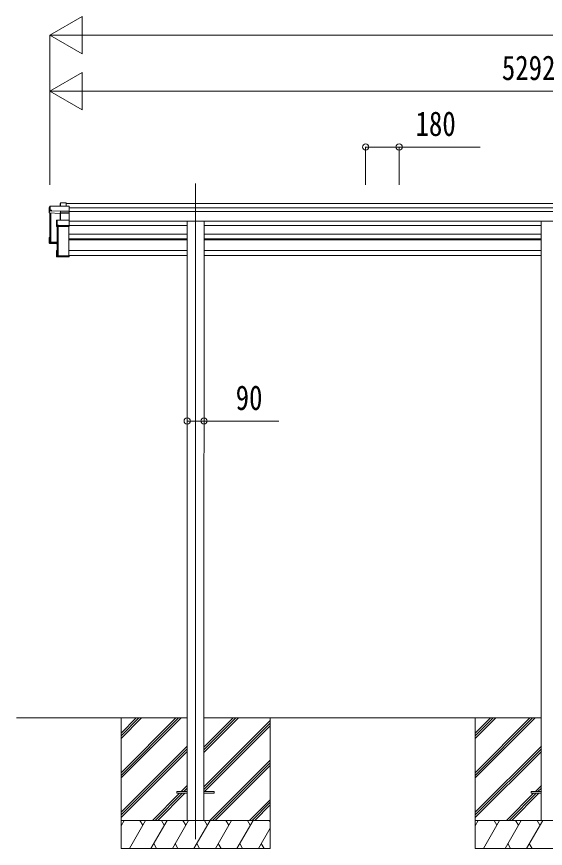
# Model space of a CAD drawing. Units: millimetres, scale not verified. Extents: x -16820 to 16820, y -11880 to 11880.
# Drawn here: x -4615 to -1778, y -8600 to -4136 of the extents above; entities that cross this region are included whole.
import ezdxf
from ezdxf.enums import TextEntityAlignment as Align

# ---------------------------------------------------------------- set-up
doc = ezdxf.new("R2010")
doc.units = ezdxf.units.MM
doc.header["$LTSCALE"] = 40
for name, color, linetype, lineweight in [('0-3_YKK_12', 40, 'Continuous', 18), ('0-4_YKK_13', 120, 'Continuous', 18), ('0-5_YKK_A1', 120, 'Continuous', 18), ('0-6_YKK_D', 200, 'Continuous', 18)]:
    doc.layers.add(name, color=color, linetype=linetype, lineweight=lineweight)
doc.styles.add('ＭＳ ゴシック', font='')
doc.styles.get('ＭＳ ゴシック').set_extended_font_data('MS Gothic')

msp = doc.modelspace()

# ---------------------------------------------------------------- linework, layer by layer
at = {"layer": '0-3_YKK_12'}
for p, q in [((-3654.9, -5030.78), (-3654.9, -5487.57)), ((-3654.9, -5487.57), (-3654.9, -8549.62))]:
    msp.add_line(p, q, dxfattribs=at)
at = {"layer": '0-4_YKK_13'}
for p, q in [((-4440.94, -5189.4), (-4440.94, -5160.76)), ((-4436.46, -5152.98), (-4440.88, -5160.52)), ((-4436.53, -5175.11), (-4436.99, -5175.9)), ((-4436.99, -5178.9), (-4436.99, -5175.9)), ((-4334.16, -5152.73), (-4436.03, -5152.73)), ((-4436.03, -5153.18), (-4436.03, -5152.73)), ((-4436.03, -5153.18), (-4334, -5153.18)), ((-4436.03, -5175.06), (-4436.03, -5153.18)), ((-4428.5, -5177.48), (-4428.5, -5178.02)), ((-4380.49, -5179.56), (-4428.5, -5177.48)), ((-4381.81, -5138.41), (-4380.06, -5135.42)), ((-4381.81, -5152.73), (-4381.81, -5138.41)), ((-4380, -5135.17), (-4381.75, -5138.17)), ((-4380.06, -5135.42), (-4380.06, -5152.73)), ((-4350, -5134.93), (-4379.56, -5134.93)), ((-4379.56, -5135.37), (-4379.56, -5134.93)), ((-4349, -5135.98), (-4349.86, -5135.04)), ((-4349.86, -5152.73), (-4349.86, -5135.04)), ((-4349, -5152.73), (-4349, -5135.98)), ((-4334, -5153.18), (-4334, -5179.56)), ((-4333.86, -5152.84), (-4333, -5153.78)), ((-4333, -5179.2), (-4333, -5153.78)), ((-4436.99, -5178.9), (-4440.94, -5189.4)), ((-4381.9, -5191.97), (-4440.94, -5189.4)), ((-4428.5, -5178.02), (-4380.5, -5180.11)), ((-4381.01, -5189.6), (-4381.9, -5191.97)), ((-4381.42, -5228.49), (-4381.42, -5192.28)), ((-4381.4, -5192.39), (-4380.53, -5190.09)), ((-4380.53, -5190.09), (-4380.53, -5228.49)), ((-4380.5, -5180.11), (-4380.5, -5180.11)), ((-4380.5, -5189.48), (-4380.5, -5180.11)), ((-4380.5, -5180.11), (-4334, -5180.11)), ((-4334, -5179.56), (-4380.49, -5179.56)), ((-4334, -5189.46), (-4380.03, -5189.46)), ((-4380.03, -5189.46), (-4380.03, -5190.01)), ((-4334.14, -5189.65), (-4333, -5188.71)), ((-4334, -5180.11), (-4334, -5189.46)), ((-4334, -5190.01), (-4334, -5228.49)), ((-4333.87, -5179.92), (-4333, -5179.2)), ((-4333, -5188.71), (-4333, -5179.2)), ((-4333, -5229.51), (-4333, -5188.71)), ((-4400.92, -5262.2), (-4400.92, -5230.39)), ((-4399.42, -5258.14), (-4400.92, -5262.2)), ((-4398.75, -5228.58), (-4400.72, -5229.99)), ((-4400.43, -5262.69), (-4398.92, -5258.63)), ((-4334, -5262.69), (-4400.43, -5262.69)), ((-4398.96, -5254.38), (-4399.42, -5255.16)), ((-4399.42, -5258.14), (-4399.42, -5255.16)), ((-4398.92, -5258.63), (-4390.93, -5258.63)), ((-4334, -5228.49), (-4398.46, -5228.49)), ((-4398.46, -5228.49), (-4398.46, -5228.94)), ((-4390.93, -5254.33), (-4398.46, -5254.33)), ((-4390.93, -5256.84), (-4390.93, -5254.33)), ((-4390.93, -5256.84), (-4390.93, -5257.39)), ((-4334, -5256.84), (-4390.93, -5256.84)), ((-4390.93, -5258.63), (-4390.93, -5257.39)), ((-4390.93, -5257.39), (-4334, -5257.39)), ((-4334, -5228.94), (-4334, -5256.84)), ((-4334, -5257.39), (-4334, -5262.69)), ((-4334, -5262.69), (-4333.01, -5261.86)), ((-4333.87, -5228.61), (-4333, -5229.51)), ((-4333.87, -5257.2), (-4333, -5256.48)), ((-4333.01, -5261.86), (-4333, -5261.85)), ((-4333, -5256.48), (-4333, -5229.51)), ((-4333, -5261.85), (-4333, -5256.48)), ((-4440.94, -5350.34), (-4440.94, -5321.7)), ((-4436.99, -5353.33), (-4440.94, -5350.34)), ((-4440, -5322.1), (-4440.83, -5321.36)), ((-4437, -5321.34), (-4440.8, -5321.34)), ((-4437, -5321.23), (-4440.48, -5321.23)), ((-4440, -5322.1), (-4440, -5349.34)), ((-4437, -5322.1), (-4440, -5322.1)), ((-4440, -5349.34), (-4397.01, -5351.21)), ((-4437, -5326.15), (-4438.5, -5323.59)), ((-4437, -5323.59), (-4438.5, -5323.59)), ((-4438.5, -5347.91), (-4438.5, -5323.59)), ((-4397.01, -5349.71), (-4438.5, -5347.91)), ((-4436.99, -5353.33), (-4428.5, -5353.7)), ((-4434.16, -5344.62), (-4434.16, -5348.1)), ((-4428.5, -5353.7), (-4428.5, -5354.03)), ((-4428.5, -5354.03), (-4400.92, -5355.23)), ((-4428.5, -5354.03), (-4397.01, -5355.4)), ((-4400.92, -5423.13), (-4400.92, -5391.32)), ((-4400.43, -5390.83), (-4397, -5390.83)), ((-4397, -5391.67), (-4399.98, -5391.67)), ((-4398.48, -5393.16), (-4397, -5393.16)), ((-4398.48, -5421.1), (-4398.48, -5393.16)), ((-4400.79, -5423.48), (-4399.98, -5422.59)), ((-4400.72, -5423.53), (-4399.21, -5424.61)), ((-4334, -5423.63), (-4400.43, -5423.63)), ((-4400.43, -5423.63), (-4398.92, -5424.7)), ((-4399.98, -5422.59), (-4333.01, -5422.59)), ((-4398.92, -5424.7), (-4390.93, -5424.7)), ((-4335, -5421.1), (-4398.48, -5421.1)), ((-4396.59, -5420.36), (-4396.59, -5421.1)), ((-4390.93, -5424.7), (-4390.93, -5425.03)), ((-4390.93, -5425.03), (-4334, -5425.03)), ((-4390.93, -5425.03), (-4390.93, -5425.03)), ((-4390.93, -5425.03), (-4334, -5425.03)), ((-4333, -5416.28), (-4335, -5416.28)), ((-4335, -5416.72), (-4335, -5416.28)), ((-4335, -5416.72), (-4335, -5421.1)), ((-4333, -5416.72), (-4335, -5416.72)), ((-4334, -5423.63), (-4333.01, -5422.59)), ((-4334, -5425.03), (-4334, -5423.63)), ((-4333.87, -5424.91), (-4333, -5424.01)), ((-4333, -5416.28), (-4333, -5416.72)), ((-4333, -5416.72), (-4333, -5422.59)), ((-3754.9, -8295.12), (-3754.9, -8304.12)), ((-3754.9, -8295.12), (-3699.9, -8295.12)), ((-3609.9, -8295.12), (-3554.9, -8295.12)), ((-3554.9, -8295.12), (-3554.9, -8304.12)), ((-1854.91, -8295.12), (-1854.91, -8304.12)), ((-1799.91, -8295.12), (-1854.91, -8295.12)), ((-3754.9, -8304.12), (-3699.9, -8304.12)), ((-3609.9, -8304.12), (-3554.9, -8304.12)), ((-1799.91, -8304.12), (-1854.91, -8304.12))]:
    msp.add_line(p, q, dxfattribs=at)
for points in [[(-4440.94, -5160.76), (-4436.53, -5153.23), (-4436.53, -5175.11)], [(-4428.5, -5177.48), (-4428.5, -5175.06), (-4436.03, -5175.06)], [(-4379.56, -5152.73), (-4379.56, -5135.37), (-4350.21, -5135.37), (-4350.21, -5152.73)], [(-4436.99, -5178.9), (-4428.5, -5179.27), (-4428.5, -5178.02)], [(-4380.5, -5189.48), (-4380.5, -5189.48), (-4380.5, -5189.48)], [(-4380.03, -5228.49), (-4380.03, -5190.01), (-4334, -5190.01)], [(-4400.92, -5230.39), (-4398.96, -5228.99), (-4398.96, -5254.38)], [(-4398.46, -5254.33), (-4398.46, -5228.94), (-4334, -5228.94)], [(-4397.01, -5352.25), (-4440.94, -5350.34), (-4440.94, -5350.34), (-4440, -5349.34)], [(-4400.79, -5390.95), (-4399.98, -5391.67), (-4399.98, -5422.59)], [(-4333.01, -5422.59), (-4333, -5422.59), (-4333, -5424.01)]]:
    msp.add_lwpolyline(points, dxfattribs=at)
for centre, radius, start, end in [((-4436.15, -5154.59), 1.41, 85.38783, 105.84391), ((-4436.15, -5176.47), 1.41, 85.38783, 105.84391), ((-4436.04, -5153.23), 0.494, 149.67684, 180.01902), ((-4436.03, -5153.23), 0.5, 90, 149.66687), ((-4379.68, -5136.78), 1.41, 85.38783, 105.84391), ((-4379.57, -5135.42), 0.494, 149.67684, 180.01902), ((-4379.56, -5135.43), 0.5, 90, 149.66687), ((-4381.03, -5190.1), 0.502, 0.6157, 87.19354), ((-4380.9, -5189.97), 0.63, 355.28892, 50.49396), ((-4398.58, -5230.34), 1.41, 85.38783, 105.84391), ((-4398.58, -5255.73), 1.41, 85.38783, 105.84391), ((-4398.46, -5228.99), 0.498, 125.56678, 179.8201), ((-4398.46, -5228.99), 0.5, 90, 125.54593)]:
    msp.add_arc(centre, radius, start, end, dxfattribs=at)
for centre, major_axis, ratio, start_param, end_param in [((-4381.34, -5138.46), (-0.257, 0.444), 0.891995, 0.2825853, 0.9960465), ((-4350.21, -5135.43), (0.499, 0.499), 0.052408, 0.7330383, 1.5184364), ((-4349.5, -5135.43), (0.499, -0.499), 0.052408, 2.4085544, 3.1939525), ((-4334.21, -5153.23), (0.372, 0.372), 0.900404, 0.0523599, 0.837758), ((-4333.5, -5153.23), (-0.372, 0.372), 0.900404, 6.2308254, 7.0162236), ((-4381.9, -5192.39), (0.495, -0.086), 0.832908, 0.2017128, 1.7252301), ((-4380.01, -5189.65), (1, -0.045), 0.165035, 2.0927496, 3.0878869), ((-4380.03, -5190.14), (0.5, -0.046), 0.224394, 2.093456, 3.1010707), ((-4380.49, -5179.62), (0.011, 0.5), 0.002284, 1.4661262, 2.9758193), ((-4380.03, -5189.63), (1, 0), 0.165356, 1.5707963, 2.0604871), ((-4380.01, -5189.65), (1, -0.045), 0.165035, 2.0898554, 2.0927496), ((-4380.03, -5190.12), (0.5, 0), 0.226184, 1.5707963, 2.0728914), ((-4334.5, -5189.96), (0.498, 0.498), 0.083094, 5.4454273, 6.2002822), ((-4334.5, -5189.96), (-0.372, 0.372), 0.900404, 3.8746309, 4.6294858), ((-4333.5, -5179.62), (-0.372, 0.372), 0.900404, 0.7330383, 1.4878932), ((-4333.5, -5179.62), (0.498, 0.498), 0.083094, 2.3038346, 3.0586895), ((-4400.45, -5230.41), (-0.169, 0.473), 0.931403, 0.4203333, 1.203868), ((-4400.45, -5262.27), (-0.289, 0.44), 0.847113, 0.9113503, 1.694885), ((-4400.45, -5262.27), (0.498, -0.074), 0.830741, 4.1047896, 4.8883243), ((-4398.92, -5258.14), (0.479, 0.147), 0.993384, 2.8453888, 4.4124582), ((-4333.5, -5228.99), (-0.5, 0.5), 0.02182, 5.550147, 6.3050019), ((-4333.5, -5228.99), (-0.372, 0.372), 0.900404, 6.2613687, 7.0162236), ((-4333.5, -5256.9), (-0.372, 0.372), 0.900404, 0.7330383, 1.4878932), ((-4333.5, -5256.9), (0.498, 0.498), 0.083094, 2.3038346, 3.0586895), ((-4440.47, -5321.65), (0.257, 0.444), 0.891995, 1.432085, 2.1455462), ((-4440.47, -5321.65), (0.491, 0.117), 0.873782, 2.089881, 2.161818), ((-4440.42, -5321.73), (0.474, -0.272), 0.885613, 2.0407293, 2.8261274), ((-4400.45, -5391.25), (0.289, 0.44), 0.847113, 1.4467076, 2.2302423), ((-4400.45, -5391.25), (0.498, 0.074), 0.830741, 1.394861, 2.1783957), ((-4400.45, -5423.11), (0.169, 0.473), 0.931403, 1.9377246, 2.7212593), ((-4400.45, -5423.11), (-0.255, 0.46), 0.938446, 1.8784237, 2.6619584), ((-4398.92, -5424.2), (0.479, 0.147), 0.993384, 3.7907337, 4.4124582), ((-4333.5, -5424.53), (0.5, 0.5), 0.02182, 3.119776, 3.8746309)]:
    msp.add_ellipse(centre, major_axis=major_axis, ratio=ratio, start_param=start_param, end_param=end_param, dxfattribs=at)
at = {"layer": '0-5_YKK_A1'}
for p, q in [((-4349, -5138.78), (847.59, -5138.78)), ((-4333, -5161.66), (847.59, -5161.66)), ((-4437, -5189.57), (-4437, -5346.47)), ((-4435.5, -5189.64), (-4435.5, -5346.47)), ((-4434.99, -5189.66), (-4434.99, -5343.79)), ((-4431.88, -5189.79), (-4431.88, -5346.77)), ((-4333, -5181.81), (847.59, -5181.81)), ((-4397, -5262.69), (-4397, -5420.06)), ((-4395.5, -5262.69), (-4395.5, -5420.06)), ((-4391.88, -5262.69), (-4391.88, -5420.36)), ((-4335.51, -5420.36), (-4335.51, -5262.69)), ((-4333, -5233.02), (847.59, -5233.02)), ((-4333, -5257.34), (-3700.1, -5257.34)), ((-3609.7, -5257.34), (-1800.11, -5257.34)), ((-1800.11, -5233.02), (-1800.11, -8449.62)), ((-4335.5, -5304.04), (-3700.11, -5303.97)), ((-1800.11, -5303.92), (-3609.73, -5303.81)), ((-4436.7, -5346.77), (-4435.8, -5346.77)), ((-4434.99, -5343.79), (-4432.09, -5346.68)), ((-4431.88, -5346.77), (-4397.01, -5346.77)), ((-4431.88, -5346.77), (-4397.01, -5346.77)), ((-4335.5, -5328.36), (-3700.11, -5328.36)), ((-3700.12, -5332.99), (-4335.5, -5332.99)), ((-4190.95, -5328.36), (-4190.95, -5332.99)), ((-4182.8, -5328.36), (-4182.8, -5332.99)), ((-4010.95, -5328.36), (-4010.95, -5332.99)), ((-4002.8, -5328.36), (-4002.8, -5332.99)), ((-3830.95, -5328.36), (-3830.95, -5332.99)), ((-3822.8, -5328.36), (-3822.8, -5332.99)), ((-3609.73, -5328.36), (-1800.11, -5328.36)), ((-1800.11, -5332.99), (-3609.72, -5332.99)), ((-3470.95, -5328.36), (-3470.95, -5332.99)), ((-3462.81, -5328.36), (-3462.81, -5332.99)), ((-3290.95, -5328.36), (-3290.95, -5332.99)), ((-3282.81, -5328.36), (-3282.81, -5332.99)), ((-3110.95, -5328.36), (-3110.95, -5332.99)), ((-3102.81, -5328.36), (-3102.81, -5332.99)), ((-2930.95, -5328.36), (-2930.95, -5332.99)), ((-2922.81, -5328.36), (-2922.81, -5332.99)), ((-2750.95, -5328.36), (-2750.95, -5332.99)), ((-2742.81, -5328.36), (-2742.81, -5332.99)), ((-2570.95, -5328.36), (-2570.95, -5332.99)), ((-2562.81, -5328.36), (-2562.81, -5332.99)), ((-2390.95, -5328.36), (-2390.95, -5332.99)), ((-2382.81, -5328.36), (-2382.81, -5332.99)), ((-2210.95, -5328.36), (-2210.95, -5332.99)), ((-2202.81, -5328.36), (-2202.81, -5332.99)), ((-2030.95, -5328.36), (-2030.95, -5332.99)), ((-2022.81, -5328.36), (-2022.81, -5332.99)), ((-1850.95, -5328.36), (-1850.95, -5332.99)), ((-1842.81, -5328.36), (-1842.81, -5332.99)), ((-3700.12, -5391.55), (-4335.5, -5391.55)), ((-1800.11, -5391.55), (-3609.72, -5391.55)), ((-4396.7, -5420.36), (-4395.8, -5420.36)), ((-4394.99, -5417.39), (-4392.09, -5420.27)), ((-4391.88, -5420.36), (-4335.51, -5420.36)), ((-4335, -5417.63), (-4335.51, -5417.63)), ((-3700.12, -5417.63), (-4333, -5417.63)), ((-1800.11, -5417.63), (-3609.72, -5417.64)), ((-4615.13, -7899.62), (-3699.9, -7899.62)), ((-4054.9, -7899.62), (-4054.9, -8599.62)), ((-4054.9, -8193.6), (-3760.92, -7899.62)), ((-4054.9, -8207.74), (-3746.78, -7899.62)), ((-4054.9, -8221.88), (-3732.64, -7899.62)), ((-4054.9, -7981.46), (-3973.06, -7899.62)), ((-4054.9, -7995.61), (-3958.92, -7899.62)), ((-4054.9, -8009.75), (-3944.77, -7899.62)), ((-3609.9, -7899.62), (-1800.11, -7899.62)), ((-3609.9, -8085.25), (-3424.27, -7899.62)), ((-3609.9, -8071.11), (-3438.41, -7899.62)), ((-3609.9, -8056.97), (-3452.56, -7899.62)), ((-3254.9, -7899.62), (-3254.9, -8599.62)), ((-2154.91, -7899.62), (-2154.91, -8599.62)), ((-2154.91, -8193.6), (-1860.93, -7899.62)), ((-2154.91, -8207.74), (-1846.79, -7899.62)), ((-2154.91, -8221.88), (-1832.64, -7899.62)), ((-2154.91, -7981.46), (-2073.06, -7899.62)), ((-2154.91, -7995.61), (-2058.92, -7899.62)), ((-2154.91, -8009.75), (-2044.78, -7899.62)), ((-3609.9, -8269.1), (-3254.9, -7914.1)), ((-3609.9, -8283.24), (-3254.9, -7928.24)), ((-3607.64, -8295.12), (-3254.9, -7942.38)), ((-4054.9, -8405.73), (-3699.9, -8050.73)), ((-4054.9, -8419.87), (-3699.9, -8064.87)), ((-4054.9, -8434.01), (-3699.9, -8079.01)), ((-2154.91, -8405.73), (-1799.91, -8050.73)), ((-2154.91, -8419.87), (-1799.91, -8064.87)), ((-2154.91, -8434.01), (-1799.91, -8079.01)), ((-3578.3, -8449.62), (-3254.9, -8126.23)), ((-3564.15, -8449.62), (-3254.9, -8140.37)), ((-3550.01, -8449.62), (-3254.9, -8154.51)), ((-3732.16, -8295.12), (-3699.9, -8262.86)), ((-3718.02, -8295.12), (-3699.9, -8277)), ((-3703.88, -8295.12), (-3699.9, -8291.15)), ((-1832.17, -8295.12), (-1799.91, -8262.86)), ((-1818.02, -8295.12), (-1799.91, -8277)), ((-1803.88, -8295.12), (-1799.91, -8291.15)), ((-3886.66, -8449.62), (-3741.16, -8304.12)), ((-3872.52, -8449.62), (-3727.02, -8304.12)), ((-3858.38, -8449.62), (-3712.88, -8304.12)), ((-3366.16, -8449.62), (-3254.9, -8338.36)), ((-1986.67, -8449.62), (-1841.17, -8304.12)), ((-1972.52, -8449.62), (-1827.02, -8304.12)), ((-1958.38, -8449.62), (-1812.88, -8304.12)), ((-3352.02, -8449.62), (-3254.9, -8352.5)), ((-3337.88, -8449.62), (-3254.9, -8366.64)), ((-3254.9, -8449.62), (-4054.9, -8449.62)), ((-4054.9, -8478.56), (-4038.2, -8449.62)), ((-4053.2, -8475.6), (-4054.9, -8472.64)), ((-4010.36, -8599.62), (-3923.76, -8449.62)), ((-3938.76, -8475.6), (-3953.76, -8449.62)), ((-3894.89, -8599.62), (-3808.28, -8449.62)), ((-3823.29, -8475.6), (-3838.29, -8449.62)), ((-3779.42, -8599.62), (-3692.81, -8449.62)), ((-3707.82, -8475.6), (-3722.82, -8449.62)), ((-3663.95, -8599.62), (-3577.34, -8449.62)), ((-3592.34, -8475.6), (-3607.35, -8449.62)), ((-3548.48, -8599.62), (-3461.87, -8449.62)), ((-3476.87, -8475.6), (-3491.88, -8449.62)), ((-3433.01, -8599.62), (-3346.4, -8449.62)), ((-3361.4, -8475.6), (-3376.4, -8449.62)), ((-3254.9, -8460.06), (-3260.93, -8449.62)), ((-1354.91, -8449.62), (-2154.91, -8449.62)), ((-2154.91, -8478.56), (-2138.2, -8449.62)), ((-2153.2, -8475.6), (-2154.91, -8472.64)), ((-2110.36, -8599.62), (-2023.76, -8449.62)), ((-2038.76, -8475.6), (-2053.76, -8449.62)), ((-1994.89, -8599.62), (-1908.29, -8449.62)), ((-1923.29, -8475.6), (-1938.29, -8449.62)), ((-1879.42, -8599.62), (-1792.82, -8449.62)), ((-1807.82, -8475.6), (-1822.82, -8449.62)), ((-3317.54, -8599.62), (-3254.9, -8491.14)), ((-4054.9, -8599.62), (-3254.9, -8599.62)), ((-3879.89, -8573.64), (-3864.89, -8599.62)), ((-3764.42, -8573.64), (-3749.42, -8599.62)), ((-3648.95, -8573.64), (-3633.95, -8599.62)), ((-3533.48, -8573.64), (-3518.48, -8599.62)), ((-3418.01, -8573.64), (-3403.01, -8599.62)), ((-3302.54, -8573.64), (-3287.54, -8599.62)), ((-2154.91, -8599.62), (-1354.91, -8599.62)), ((-1979.89, -8573.64), (-1964.89, -8599.62)), ((-1864.42, -8573.64), (-1849.42, -8599.62))]:
    msp.add_line(p, q, dxfattribs=at)
for points in [[(-3700.1, -5233.02), (-3699.9, -7724.62), (-3699.9, -8449.62)], [(-3609.7, -5233.02), (-3609.9, -7724.62), (-3609.9, -8449.62)]]:
    msp.add_lwpolyline(points, dxfattribs=at)
for centre, radius, start, end in [((-4436.7, -5346.47), 0.299, 180.1578, 270.15693), ((-4435.8, -5346.47), 0.299, 269.84307, 359.8422), ((-4435.2, -5344.01), 0.3, 45.07151, 179.70637), ((-4431.88, -5346.46), 0.301, 225.19514, 270.02698), ((-4396.7, -5420.06), 0.299, 180.1578, 270.15693), ((-4395.8, -5420.06), 0.299, 269.84307, 359.8422), ((-4395.2, -5417.6), 0.3, 45.07151, 179.70637), ((-4391.88, -5420.06), 0.301, 225.19514, 270.02698)]:
    msp.add_arc(centre, radius, start, end, dxfattribs=at)
at = {"layer": '0-6_YKK_D'}
for p, q in [((-4437.01, -4235.86), (-4263.8, -4135.86)), ((-4263.8, -4335.86), (-4263.8, -4135.86)), ((-4437.01, -5038.78), (-4437.01, -4234.86)), ((-4437.01, -4235.86), (-4263.8, -4335.86)), ((-4437.01, -4235.86), (-4090.59, -4235.86)), ((-4237.01, -4235.86), (5947.1, -4235.86)), ((-4437.01, -4535.86), (-4263.8, -4435.86)), ((-4263.8, -4635.86), (-4263.8, -4435.86)), ((-4437.01, -5038.78), (-4437.01, -4534.86)), ((-4437.01, -4535.86), (-4263.8, -4635.86)), ((-4437.01, -4535.86), (-4090.59, -4535.86)), ((-4237.01, -4535.86), (655.09, -4535.86)), ((-2742.81, -5038.78), (-2742.81, -4834.86)), ((-2562.81, -5038.78), (-2562.81, -4834.86)), ((-3700.11, -6280.15), (-3700.11, -6307.39)), ((-3609.71, -6278.2), (-3609.71, -6307.39))]:
    msp.add_line(p, q, dxfattribs=at)
for points in [[(-2742.81, -4835.86), (-2562.81, -4835.86), (-2128.41, -4835.86)], [(-3700.11, -6306.39), (-3609.71, -6306.39), (-3208.71, -6306.39)]]:
    msp.add_lwpolyline(points, dxfattribs=at)
for centre in [(-2742.81, -4835.86), (-2562.81, -4835.86), (-3700.11, -6306.39), (-3609.71, -6306.39)]:
    msp.add_circle(centre, 17, dxfattribs=at)

# ---------------------------------------------------------------- texts
at = {"layer": '0-6_YKK_D', "style": 'ＭＳ ゴシック', "width": 0.8}
for s, p in [('5292', (-2011.76, -4515.86)), ('180', (-2474.81, -4815.86)), ('90', (-3439.91, -6286.39))]:
    msp.add_text(s, height=132, dxfattribs=at).set_placement(p, align=Align.BOTTOM_LEFT)

doc.saveas('drawing.dxf')
